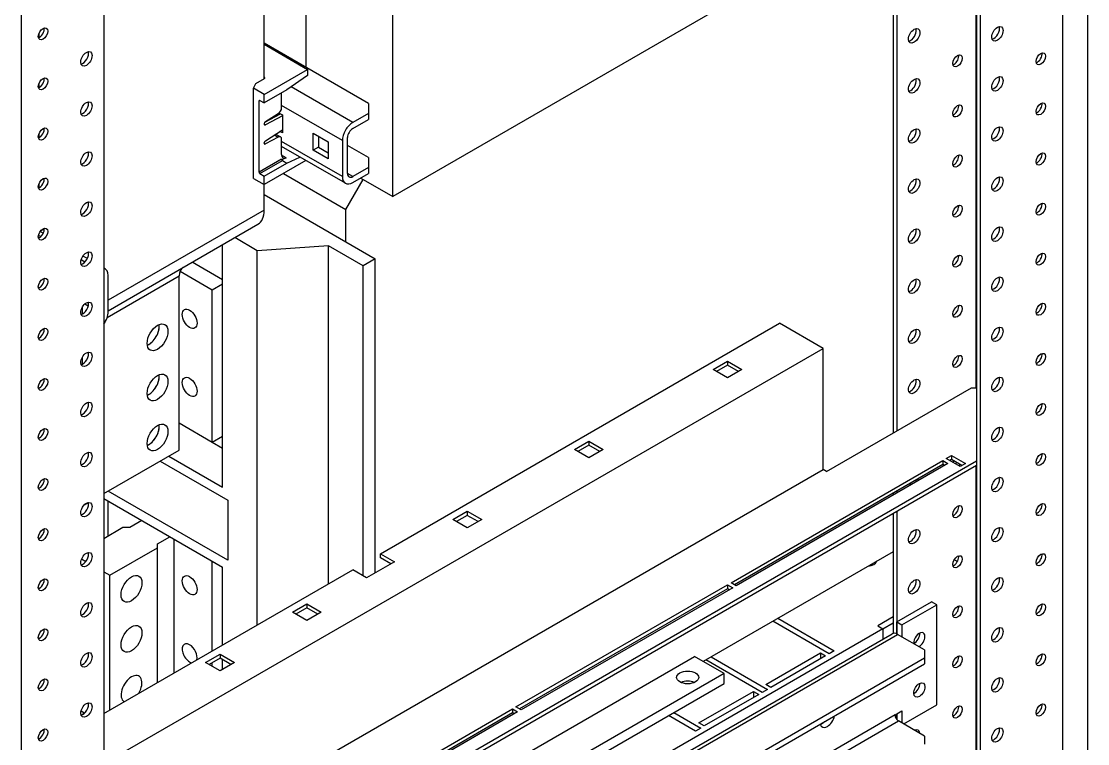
# Model space of a CAD drawing. Header units: millimetres. Extents: x -116965 to 323937, y 291661 to 566926.
# Drawn here: x -19421.4 to -19195.5, y 325195.5 to 325348.6 of the extents above; entities that cross this region are included whole.
import ezdxf

# ---------------------------------------------------------------- set-up
doc = ezdxf.new("R2010")
doc.units = ezdxf.units.MM
doc.layers.add('ALPHA', color=255, linetype='Continuous')

msp = doc.modelspace()

# ---------------------------------------------------------------- linework, layer by layer
at = {"layer": 'ALPHA'}
for p, q in [((-19200.800891, 325645.764379), (-19200.800891, 325136.270512)), ((-19219.001819, 325636.105224), (-19219.001819, 325126.611357)), ((-19218.266428, 325635.680646), (-19218.266428, 325126.186779)), ((-19219.185667, 325616.086361), (-19219.185667, 325270.861808)), ((-19235.915813, 325608.337808), (-19235.915813, 325261.733377)), ((-19236.651204, 325545.245484), (-19236.651204, 325261.308798)), ((-19403.952669, 325528.474645), (-19403.952669, 325018.980778)), ((-19421.418206, 325518.390912), (-19421.418206, 325008.897045)), ((-19369.940833, 325336.395457), (-19369.940833, 325455.977913)), ((-19195.469306, 325189.448934), (-19195.469306, 325441.22382)), ((-19361.11614, 325360.447813), (-19361.11614, 325338.794324)), ((-19269.192259, 325353.866851), (-19342.731364, 325311.409029)), ((-19342.731364, 325311.409029), (-19342.731364, 325349.833358)), ((-19417.741251, 325345.808273), (-19417.741251, 325345.09791)), ((-19347.879101, 325331.151916), (-19369.940833, 325343.889263)), ((-19369.940833, 325343.676973), (-19360.748445, 325338.369746)), ((-19369.940833, 325333.062518), (-19360.748445, 325338.369746)), ((-19360.748445, 325337.096011), (-19365.160791, 325334.013042)), ((-19360.748445, 325338.369746), (-19360.748445, 325337.096011)), ((-19417.741251, 325335.193817), (-19417.741251, 325334.483454)), ((-19372.190375, 325334.361292), (-19371.724156, 325335.365855)), ((-19371.724156, 325335.365855), (-19369.885678, 325336.4273)), ((-19372.190375, 325315.255272), (-19372.190375, 325334.361292)), ((-19369.940833, 325333.062518), (-19372.190375, 325334.361292)), ((-19365.160791, 325334.013573), (-19369.940833, 325331.253815)), ((-19369.940833, 325331.253815), (-19369.940833, 325333.062518)), ((-19366.263877, 325330.243567), (-19366.263877, 325333.376706)), ((-19365.161251, 325334.013308), (-19365.160791, 325334.013042)), ((-19365.160791, 325334.013042), (-19365.160791, 325334.013573)), ((-19351.188361, 325327.118423), (-19364.242054, 325334.654976)), ((-19371.043919, 325331.678393), (-19370.860072, 325331.784537)), ((-19371.043919, 325316.614358), (-19371.043919, 325331.678393)), ((-19370.860072, 325331.784537), (-19369.940833, 325331.253815)), ((-19353.394534, 325323.297219), (-19366.263877, 325330.727338)), ((-19347.879101, 325331.151916), (-19347.879101, 325329.029025)), ((-19369.839093, 325327.150638), (-19366.490869, 325328.94779)), ((-19366.08003, 325328.553834), (-19369.674752, 325326.624374)), ((-19369.674685, 325327.316781), (-19366.973604, 325328.985167)), ((-19368.102355, 325328.287968), (-19368.102355, 325328.082828)), ((-19367.797746, 325328.476116), (-19367.797746, 325328.246326)), ((-19366.815421, 325329.102941), (-19366.815421, 325328.773587)), ((-19366.793526, 325329.122528), (-19366.08003, 325328.710591)), ((-19366.08003, 325328.710591), (-19366.08003, 325324.889387)), ((-19347.879101, 325329.029025), (-19351.188361, 325327.118423)), ((-19347.879101, 325329.029025), (-19347.879101, 325327.75529)), ((-19369.940833, 325326.788989), (-19369.940833, 325326.844881)), ((-19369.674752, 325326.624374), (-19369.940662, 325326.777897)), ((-19351.188361, 325325.844688), (-19347.879101, 325327.75529)), ((-19417.741251, 325324.579362), (-19417.741251, 325323.868998)), ((-19369.680537, 325323.252105), (-19366.08003, 325325.564543)), ((-19366.973604, 325324.007579), (-19369.674685, 325322.557025)), ((-19367.779655, 325324.472953), (-19366.973604, 325324.007579)), ((-19367.515131, 325324.642844), (-19366.479269, 325324.044789)), ((-19366.08003, 325324.889387), (-19366.633616, 325325.209)), ((-19366.263877, 325320.309234), (-19366.263877, 325323.5687)), ((-19359.553434, 325321.2274), (-19359.553434, 325324.836315)), ((-19359.553434, 325324.836315), (-19356.428022, 325323.031857)), ((-19358.450348, 325324.199448), (-19358.450348, 325321.864267)), ((-19352.291447, 325316.291678), (-19352.291447, 325323.934086)), ((-19369.940833, 325322.721604), (-19369.940833, 325322.783892)), ((-19369.674685, 325322.557025), (-19369.940665, 325322.710588)), ((-19353.394534, 325315.654811), (-19366.263877, 325323.08493)), ((-19352.748361, 325314.226546), (-19366.263877, 325322.029733)), ((-19358.450348, 325321.864267), (-19359.553434, 325321.2274)), ((-19358.450348, 325321.864267), (-19356.428022, 325320.696677)), ((-19356.428022, 325323.031857), (-19356.428022, 325319.422943)), ((-19353.394534, 325323.297219), (-19353.394534, 325315.654811)), ((-19347.879101, 325319.688304), (-19352.291447, 325322.235773)), ((-19366.263877, 325319.374116), (-19371.043919, 325316.614358)), ((-19370.860072, 325316.295924), (-19366.08003, 325319.055682)), ((-19361.110728, 325319.054561), (-19369.940833, 325313.956498)), ((-19365.276095, 325319.612773), (-19366.257835, 325320.179581)), ((-19365.276095, 325319.612773), (-19366.207255, 325319.188177)), ((-19366.093026, 325319.063717), (-19365.160791, 325318.525491)), ((-19366.08003, 325319.055682), (-19365.160791, 325318.52496)), ((-19365.160791, 325318.525491), (-19362.38592, 325319.790794)), ((-19356.428022, 325319.422943), (-19359.553434, 325321.2274)), ((-19347.879101, 325319.688304), (-19347.879101, 325317.565413)), ((-19369.940833, 325315.765201), (-19365.160791, 325318.52496)), ((-19365.160791, 325318.52496), (-19365.160791, 325318.525491)), ((-19347.879101, 325317.565413), (-19351.188361, 325315.654811)), ((-19347.879101, 325317.565413), (-19347.879101, 325316.291678)), ((-19372.190375, 325315.255272), (-19369.940833, 325313.956498)), ((-19370.860072, 325316.295924), (-19369.940833, 325315.765201)), ((-19369.940833, 325313.956498), (-19369.940833, 325315.765201)), ((-19365.896182, 325316.291678), (-19352.659143, 325308.64927)), ((-19352.659143, 325308.64927), (-19348.982188, 325315.017944)), ((-19351.188361, 325315.654811), (-19352.291447, 325316.291678)), ((-19351.188361, 325314.381076), (-19347.879101, 325316.291678)), ((-19349.533731, 325315.336377), (-19348.982188, 325315.017944)), ((-19348.982188, 325315.017944), (-19342.731364, 325311.409029)), ((-19417.741251, 325313.964906), (-19417.741251, 325313.254543)), ((-19369.940833, 325308.512416), (-19369.940833, 325313.956498)), ((-19369.940833, 325311.833607), (-19352.659143, 325301.856019)), ((-19369.940833, 325308.512416), (-19402.996661, 325289.427625)), ((-19352.659143, 325301.856019), (-19352.659143, 325308.64927)), ((-19402.996661, 325287.229299), (-19371.287027, 325305.536864)), ((-19417.297792, 325302.91618), (-19417.780245, 325303.194724)), ((-19416.756096, 325303.658628), (-19417.408114, 325304.035071)), ((-19416.56648, 325304.51491), (-19417.295386, 325304.182539)), ((-19378.765525, 325249.845186), (-19378.765525, 325301.219151)), ((-19371.411615, 325299.945417), (-19376.191657, 325302.705175)), ((-19356.336098, 325301.006862), (-19371.411615, 325299.945417)), ((-19356.336098, 325229.359287), (-19356.336098, 325301.006862)), ((-19348.982188, 325296.76108), (-19356.336098, 325301.006862)), ((-19352.659143, 325301.856019), (-19346.408319, 325298.247104)), ((-19407.419292, 325298.268021), (-19408.360142, 325298.811222)), ((-19371.411615, 325220.655434), (-19371.411615, 325299.945417)), ((-19407.944906, 325297.516289), (-19408.748355, 325297.98016)), ((-19378.765525, 325293.789032), (-19385.200197, 325297.504092)), ((-19346.408319, 325298.247104), (-19348.982188, 325296.76108)), ((-19348.982188, 325231.0576), (-19348.982188, 325296.76108)), ((-19346.408319, 325231.694467), (-19346.408319, 325298.247104)), ((-19403.642834, 325296.087682), (-19403.952669, 325296.266566)), ((-19403.215725, 325285.783826), (-19387.957914, 325294.592928)), ((-19402.996661, 325287.01701), (-19402.996661, 325294.659418)), ((-19387.957914, 325257.699884), (-19387.957914, 325294.592928)), ((-19387.786005, 325295.600383), (-19380.971699, 325291.666141)), ((-19380.971699, 325291.666141), (-19378.765525, 325292.939876)), ((-19380.971699, 325259.398196), (-19380.971699, 325291.666141)), ((-19408.548863, 325287.877484), (-19408.548863, 325286.481486)), ((-19407.227292, 325288.185831), (-19407.995187, 325288.629176)), ((-19345.305232, 325235.727961), (-19260.735261, 325284.554456)), ((-19251.542873, 325279.247228), (-19260.735261, 325284.554456)), ((-19403.952669, 325191.253392), (-19251.542873, 325279.247228)), ((-19251.542873, 325253.560246), (-19251.542873, 325279.247228)), ((-19408.548863, 325277.263028), (-19408.548863, 325275.86703)), ((-19274.818, 325274.789157), (-19271.766127, 325276.551157)), ((-19271.766127, 325276.551157), (-19271.766127, 325275.702)), ((-19271.766127, 325276.551157), (-19268.714254, 325274.789157)), ((-19271.766127, 325273.027157), (-19274.818, 325274.789157)), ((-19271.766127, 325275.702), (-19274.082609, 325274.364579)), ((-19269.449645, 325274.364579), (-19271.766127, 325275.702)), ((-19268.714254, 325274.789157), (-19271.766127, 325273.027157)), ((-19250.807482, 325253.135668), (-19220.104906, 325270.861808)), ((-19220.104906, 325270.861808), (-19219.001819, 325270.861808)), ((-19387.957914, 325263.43169), (-19380.971699, 325259.398196)), ((-19380.971699, 325259.398196), (-19378.765525, 325260.671931)), ((-19380.971699, 325259.398196), (-19378.765525, 325258.124462)), ((-19304.233642, 325257.806028), (-19301.181769, 325259.568028)), ((-19301.181769, 325258.718871), (-19303.498251, 325257.38145)), ((-19301.181769, 325259.568028), (-19301.181769, 325258.718871)), ((-19301.181769, 325259.568028), (-19298.129896, 325257.806028)), ((-19298.865288, 325257.38145), (-19301.181769, 325258.718871)), ((-19403.952669, 325248.465307), (-19387.957914, 325257.699884)), ((-19390.164087, 325256.426149), (-19378.765525, 325249.845186)), ((-19301.181769, 325256.044028), (-19304.233642, 325257.806028)), ((-19298.129896, 325257.806028), (-19301.181769, 325256.044028)), ((-19225.436491, 325255.895426), (-19224.333404, 325256.532293)), ((-19222.494927, 325254.197113), (-19225.436491, 325255.895426)), ((-19224.333404, 325256.532293), (-19224.333404, 325255.683137)), ((-19224.333404, 325256.532293), (-19221.39184, 325254.833981)), ((-19219.001819, 325255.364703), (-19403.952669, 325148.58328)), ((-19403.952669, 325147.734124), (-19219.001819, 325254.515547)), ((-19403.952669, 325165.566409), (-19251.542873, 325253.560246)), ((-19392.002564, 325255.364703), (-19377.662439, 325247.085428)), ((-19271.030736, 325229.571576), (-19226.171882, 325255.470848)), ((-19226.171882, 325254.621691), (-19270.295345, 325229.146998)), ((-19225.068795, 325254.833981), (-19269.92765, 325228.934709)), ((-19250.807482, 325253.135668), (-19251.542873, 325253.560246)), ((-19226.171882, 325255.470848), (-19226.171882, 325254.621691)), ((-19226.171882, 325255.470848), (-19225.068795, 325254.833981)), ((-19225.804186, 325254.409402), (-19226.171882, 325254.621691)), ((-19224.333404, 325255.683137), (-19224.7011, 325255.470848)), ((-19222.127231, 325254.409402), (-19224.333404, 325255.683137)), ((-19221.39184, 325254.833981), (-19222.494927, 325254.197113)), ((-19219.185667, 325254.409402), (-19219.185667, 325146.035811)), ((-19377.662439, 325234.348081), (-19403.03343, 325248.99603)), ((-19235.915813, 325248.99603), (-19235.915813, 325248.571452)), ((-19403.952669, 325247.403862), (-19378.765525, 325232.862058)), ((-19403.03343, 325239.44302), (-19403.03343, 325246.873139)), ((-19377.662439, 325247.085428), (-19377.662439, 325234.348081)), ((-19236.651204, 325248.571452), (-19236.651204, 325248.146874)), ((-19408.089244, 325246.077055), (-19407.22798, 325246.574306)), ((-19329.972329, 325242.94579), (-19326.920456, 325244.70779)), ((-19326.920456, 325244.70779), (-19326.920456, 325243.858633)), ((-19326.920456, 325244.70779), (-19323.868583, 325242.94579)), ((-19235.915813, 325244.750248), (-19235.915813, 325218.733001)), ((-19395.863367, 325242.733501), (-19398.437236, 325241.247477)), ((-19326.920456, 325241.183791), (-19329.972329, 325242.94579)), ((-19326.920456, 325243.858633), (-19329.236938, 325242.521212)), ((-19324.603974, 325242.521212), (-19326.920456, 325243.858633)), ((-19323.868583, 325242.94579), (-19326.920456, 325241.183791)), ((-19236.651204, 325244.32567), (-19236.651204, 325218.847434)), ((-19399.908018, 325241.247477), (-19403.952669, 325238.912297)), ((-19398.437236, 325241.247477), (-19399.908018, 325241.247477)), ((-19392.554108, 325237.850852), (-19389.980239, 325239.336875)), ((-19392.554108, 325237.001695), (-19392.554108, 325237.850852)), ((-19389.061, 325210.465556), (-19389.061, 325238.806153)), ((-19402.665735, 325231.163745), (-19392.554108, 325237.001695)), ((-19392.554108, 325208.44881), (-19392.554108, 325237.001695)), ((-19345.305232, 325234.878804), (-19345.305232, 325235.727961)), ((-19345.305232, 325235.727961), (-19342.363668, 325234.029648)), ((-19236.651204, 325236.152539), (-19276.913865, 325212.906881)), ((-19408.638229, 325234.611966), (-19407.724105, 325234.084196)), ((-19380.971699, 325215.135917), (-19380.971699, 325234.135792)), ((-19342.363668, 325234.029648), (-19348.246797, 325230.633022)), ((-19343.099059, 325233.605069), (-19345.305232, 325234.878804)), ((-19223.079861, 325234.048926), (-19223.74847, 325234.434948)), ((-19403.952669, 325201.867847), (-19351.188361, 325232.331335)), ((-19403.952669, 325231.906757), (-19402.665735, 325231.163745)), ((-19402.665735, 325202.610859), (-19402.665735, 325231.163745)), ((-19378.765525, 325216.409651), (-19378.765525, 325232.862058)), ((-19348.246797, 325230.633022), (-19351.188361, 325232.331335)), ((-19316.624981, 325203.247727), (-19271.766127, 325229.146998)), ((-19271.766127, 325229.146998), (-19271.766127, 325228.297842)), ((-19271.766127, 325229.146998), (-19270.663041, 325228.510131)), ((-19269.92765, 325228.934709), (-19271.030736, 325229.571576)), ((-19271.766127, 325228.297842), (-19315.88959, 325202.823148)), ((-19270.663041, 325228.510131), (-19315.521895, 325202.610859)), ((-19271.398432, 325228.085553), (-19271.766127, 325228.297842)), ((-19363.984165, 325223.309048), (-19360.932292, 325225.071047)), ((-19360.932292, 325224.221891), (-19363.248774, 325222.884469)), ((-19360.932292, 325225.071047), (-19360.932292, 325224.221891)), ((-19360.932292, 325225.071047), (-19357.880419, 325223.309048)), ((-19358.615811, 325222.884469), (-19360.932292, 325224.221891)), ((-19235.915813, 325221.292301), (-19228.561903, 325225.538083)), ((-19234.812727, 325220.655434), (-19227.458816, 325224.901216)), ((-19227.458816, 325224.901216), (-19228.561903, 325225.538083)), ((-19227.458816, 325203.672305), (-19227.458816, 325224.901216)), ((-19360.932292, 325221.547048), (-19363.984165, 325223.309048)), ((-19357.880419, 325223.309048), (-19360.932292, 325221.547048)), ((-19261.102957, 325222.035313), (-19249.152852, 325215.135917)), ((-19236.651204, 325222.353747), (-19239.960464, 325220.443145)), ((-19238.857378, 325219.806277), (-19326.920456, 325168.963035)), ((-19250.255939, 325214.499049), (-19262.206044, 325221.398446)), ((-19239.960464, 325220.443145), (-19238.857378, 325219.806277)), ((-19238.857378, 325219.806277), (-19236.651204, 325221.080012)), ((-19238.857378, 325219.806277), (-19238.857378, 325217.625627)), ((-19235.915813, 325218.733001), (-19235.915813, 325221.292301)), ((-19235.915813, 325221.292301), (-19234.812727, 325220.655434)), ((-19234.812727, 325220.655434), (-19234.812727, 325218.107964)), ((-19403.952669, 325122.307816), (-19236.901966, 325218.754585)), ((-19403.952669, 325121.516419), (-19235.731966, 325218.638687)), ((-19230.032685, 325215.348206), (-19235.731966, 325218.638687)), ((-19249.152852, 325215.135917), (-19250.255939, 325214.499049)), ((-19230.032685, 325215.348206), (-19230.032685, 325213.649893)), ((-19403.952669, 325113.237143), (-19230.032685, 325213.649893)), ((-19382.368942, 325212.694592), (-19379.317069, 325214.456592)), ((-19379.317069, 325213.607435), (-19381.63355, 325212.270014)), ((-19379.317069, 325214.456592), (-19379.317069, 325213.607435)), ((-19379.317069, 325214.456592), (-19376.265196, 325212.694592)), ((-19377.000587, 325212.270014), (-19379.317069, 325213.607435)), ((-19378.765525, 325211.251026), (-19378.765525, 325213.289001)), ((-19328.391238, 325185.309297), (-19278.752342, 325213.968327)), ((-19272.501518, 325210.359412), (-19278.752342, 325213.968327)), ((-19264.412217, 325206.325919), (-19276.362321, 325213.225315)), ((-19275.259235, 325213.862182), (-19263.30913, 325206.962786)), ((-19263.676826, 325208.024232), (-19252.094417, 325214.711339)), ((-19250.99133, 325214.074471), (-19262.573739, 325207.387364)), ((-19252.094417, 325214.711339), (-19252.094417, 325213.437604)), ((-19252.094417, 325214.711339), (-19250.99133, 325214.074471)), ((-19230.032685, 325213.649893), (-19230.032685, 325212.376158)), ((-19403.952669, 325111.963409), (-19230.032685, 325212.376158)), ((-19379.317069, 325210.932592), (-19382.368942, 325212.694592)), ((-19380.971699, 325211.887893), (-19380.971699, 325212.652134)), ((-19376.265196, 325212.694592), (-19379.317069, 325210.932592)), ((-19272.501518, 325210.359412), (-19322.140414, 325181.700382)), ((-19272.501518, 325208.236521), (-19272.501518, 325210.359412)), ((-19322.140414, 325179.577491), (-19272.501518, 325208.236521)), ((-19277.833103, 325199.851101), (-19266.250694, 325206.538208)), ((-19266.250694, 325206.538208), (-19266.250694, 325205.264473)), ((-19266.250694, 325206.538208), (-19265.147608, 325205.90134)), ((-19263.30913, 325206.962786), (-19264.412217, 325206.325919)), ((-19262.573739, 325207.387364), (-19263.676826, 325208.024232)), ((-19265.147608, 325205.90134), (-19276.730017, 325199.214233)), ((-19408.76666, 325201.529813), (-19407.99732, 325201.973992)), ((-19408.758125, 325202.413243), (-19407.971905, 325201.959319)), ((-19408.732711, 325201.549414), (-19408.684203, 325201.521408)), ((-19236.283509, 325201.549414), (-19403.952669, 325104.745579)), ((-19362.219227, 325176.923877), (-19317.360372, 325202.823148)), ((-19317.360372, 325201.973992), (-19361.483836, 325176.499299)), ((-19316.257286, 325202.186281), (-19361.11614, 325176.287009)), ((-19317.360372, 325202.823148), (-19317.360372, 325201.973992)), ((-19317.360372, 325202.823148), (-19316.257286, 325202.186281)), ((-19316.992677, 325201.761703), (-19317.360372, 325201.973992)), ((-19315.521895, 325202.610859), (-19316.624981, 325203.247727)), ((-19283.164689, 325202.080136), (-19277.465408, 325198.789655)), ((-19236.283509, 325201.549414), (-19234.812727, 325202.39857)), ((-19235.915813, 325200.601733), (-19235.915813, 325201.761703)), ((-19235.915813, 325201.761703), (-19235.915813, 325200.601733)), ((-19234.812727, 325202.39857), (-19234.812727, 325199.851101)), ((-19234.445031, 325199.638812), (-19227.458816, 325203.672305)), ((-19403.952669, 325103.047266), (-19235.548118, 325200.275679)), ((-19278.568494, 325198.152788), (-19284.267775, 325201.443269)), ((-19276.730017, 325199.214233), (-19277.833103, 325199.851101)), ((-19230.032685, 325197.091342), (-19235.548118, 325200.275679)), ((-19416.567167, 325198.217942), (-19416.89301, 325198.406067)), ((-19277.465408, 325198.789655), (-19278.568494, 325198.152788)), ((-19230.032685, 325197.091342), (-19230.032685, 325195.393029))]:
    msp.add_line(p, q, dxfattribs=at)
for centre, major_axis, start_param, end_param in [((-19416.822012, 325345.906009), (0.702, 1.2159), 2.3561944902, 8.6393797974), ((-19417.557403, 325346.330587), (0.702, 1.2159), 3.692878252, 5.7318997087), ((-19232.238858, 325345.481431), (0.845, 1.463583), 2.3561944902, 8.6393797974), ((-19232.974249, 325345.906009), (0.845, 1.463583), 3.926990817, 5.8329886172), ((-19214.589473, 325345.906009), (0.845, 1.463583), 2.3561944902, 8.6393797974), ((-19215.324864, 325346.330587), (0.845, 1.463583), 3.5917893435, 5.8329886172), ((-19232.974249, 325345.906009), (0.845, 1.463583), 3.5917893435, 3.926990817), ((-19407.629624, 325340.598781), (0.845, 1.463583), 2.3561944902, 8.6393797974), ((-19408.365015, 325341.02336), (0.845, 1.463583), 3.5917893435, 5.8329886172), ((-19223.04647, 325340.174203), (0.702, 1.2159), 2.3561944902, 8.6393797974), ((-19205.397085, 325340.598781), (0.702, 1.2159), 2.3561944902, 8.6393797974), ((-19206.132476, 325341.02336), (0.702, 1.2159), 3.692878252, 5.7318997087), ((-19223.781861, 325340.598781), (0.702, 1.2159), 3.692878252, 3.926990817), ((-19223.781861, 325340.598781), (0.702, 1.2159), 3.926990817, 5.7318997087), ((-19214.589473, 325335.291554), (0.845, 1.463583), 2.3561944902, 8.6393797974), ((-19416.822012, 325335.291554), (0.702, 1.2159), 2.3561944902, 8.6393797974), ((-19417.557403, 325335.716132), (0.702, 1.2159), 3.692878252, 5.7318997087), ((-19370.069526, 325336.533445), (-0.26, 0), 2.3561944902, 4.1945832121), ((-19232.238858, 325334.866975), (0.845, 1.463583), 2.3561944902, 8.6393797974), ((-19232.974249, 325335.291554), (0.845, 1.463583), 3.926990817, 5.8329886172), ((-19215.324864, 325335.716132), (0.845, 1.463583), 3.5917893435, 5.8329886172), ((-19232.974249, 325335.291554), (0.845, 1.463583), 3.5917893435, 3.926990817), ((-19407.629624, 325329.984326), (0.845, 1.463583), 2.3561944902, 8.6393797974), ((-19408.365015, 325330.408904), (0.845, 1.463583), 3.5917893435, 5.8329886172), ((-19370.860072, 325331.572248), (-0.13, 0.225167), 5.4977871438, 7.0685834706), ((-19223.04647, 325329.559748), (0.702, 1.2159), 2.3561944902, 8.6393797974), ((-19223.781861, 325329.984326), (0.702, 1.2159), 3.926990817, 5.7318997087), ((-19205.397085, 325329.984326), (0.702, 1.2159), 2.3561944902, 8.6393797974), ((-19206.132476, 325330.408904), (0.702, 1.2159), 3.692878252, 5.7318997087), ((-19366.999269, 325329.818989), (0.52, 0.900666), 3.961897402, 5.4977871438), ((-19223.781861, 325329.984326), (0.702, 1.2159), 3.692878252, 3.926990817), ((-19416.822012, 325324.677098), (0.702, 1.2159), 2.3561944902, 8.6393797974), ((-19417.557403, 325325.101676), (0.702, 1.2159), 3.692878252, 5.7318997087), ((-19369.665061, 325327.004098), (0.195, 0.33775), 0.8203047484, 2.3561944902), ((-19369.665061, 325326.948206), (0.195, 0.33775), 2.3561944902, 3.891842637), ((-19351.188361, 325324.570954), (1.56, 2.701999), 0.7853981634, 2.3561944902), ((-19351.188361, 325324.570954), (0.78, 1.351), 0.7853981634, 2.3561944902), ((-19232.238858, 325324.25252), (0.845, 1.463583), 2.3561944902, 8.6393797974), ((-19232.974249, 325324.677098), (0.845, 1.463583), 3.926990817, 5.8329886172), ((-19214.589473, 325324.677098), (0.845, 1.463583), 2.3561944902, 8.6393797974), ((-19215.324864, 325325.101676), (0.845, 1.463583), 3.5917893435, 5.8329886172), ((-19366.999269, 325323.144122), (0.52, 0.900666), 5.4977871438, 7.0336768855), ((-19369.665061, 325322.943109), (0.195, 0.33775), 0.8415466072, 2.3561944902), ((-19369.665061, 325322.880821), (0.195, 0.33775), 2.3561944902, 3.8920842319), ((-19232.974249, 325324.677098), (0.845, 1.463583), 3.5917893435, 3.926990817), ((-19407.629624, 325319.36987), (0.845, 1.463583), 2.3561944902, 8.6393797974), ((-19408.365015, 325319.794449), (0.845, 1.463583), 3.5917893435, 5.8329886172), ((-19365.160791, 325320.946101), (0.78, 1.351), 2.3561944902, 3.8222710619), ((-19366.08003, 325319.267972), (-0.13, 0.225167), 0.7853981634, 2.2854457784), ((-19366.08003, 325319.267972), (-0.13, 0.225167), 2.2854457784, 2.3561944902), ((-19223.04647, 325318.945292), (0.702, 1.2159), 2.3561944902, 8.6393797974), ((-19223.781861, 325319.36987), (0.702, 1.2159), 3.926990817, 5.7318997087), ((-19205.397085, 325319.36987), (0.702, 1.2159), 2.3561944902, 8.6393797974), ((-19206.132476, 325319.794449), (0.702, 1.2159), 3.692878252, 5.7318997087), ((-19223.781861, 325319.36987), (0.702, 1.2159), 3.692878252, 3.926990817), ((-19416.822012, 325314.062643), (0.702, 1.2159), 2.3561944902, 8.6393797974), ((-19417.557403, 325314.487221), (0.702, 1.2159), 3.692878252, 5.7318997087), ((-19370.860072, 325316.508213), (-0.13, 0.225167), 0.7853981634, 2.3561944902), ((-19351.188361, 325316.928546), (1.56, 2.701999), 2.3561944902, 3.926990817), ((-19351.188361, 325316.928546), (0.78, 1.351), 2.3561944902, 3.926990817), ((-19232.238858, 325313.638064), (0.845, 1.463583), 2.3561944902, 8.6393797974), ((-19232.974249, 325314.062643), (0.845, 1.463583), 3.926990817, 5.8329886172), ((-19214.589473, 325314.062643), (0.845, 1.463583), 2.3561944902, 8.6393797974), ((-19215.324864, 325314.487221), (0.845, 1.463583), 3.5917893435, 5.8329886172), ((-19232.974249, 325314.062643), (0.845, 1.463583), 3.5917893435, 3.926990817), ((-19407.629624, 325308.755415), (0.845, 1.463583), 2.3561944902, 8.6393797974), ((-19408.365015, 325309.179993), (0.845, 1.463583), 3.5917893435, 5.8329886172), ((-19205.397085, 325308.755415), (0.702, 1.2159), 2.3561944902, 8.6393797974), ((-19206.132476, 325309.179993), (0.702, 1.2159), 3.692878252, 5.7318997087), ((-19374.537027, 325311.16603), (-3.25, 5.629165), 3.1415926536, 3.926990817), ((-19223.04647, 325308.330837), (0.702, 1.2159), 2.3561944902, 8.6393797974), ((-19223.781861, 325308.755415), (0.702, 1.2159), 3.926990817, 5.7318997087), ((-19223.781861, 325308.755415), (0.702, 1.2159), 3.692878252, 3.926990817), ((-19416.822012, 325303.448187), (0.702, 1.2159), 2.3561944902, 8.6393797974), ((-19417.557403, 325303.872765), (0.702, 1.2159), 3.692878252, 5.7318997087), ((-19232.238858, 325303.023609), (0.845, 1.463583), 2.3561944902, 8.6393797974), ((-19232.974249, 325303.448187), (0.845, 1.463583), 3.926990817, 5.8329886172), ((-19214.589473, 325303.448187), (0.845, 1.463583), 2.3561944902, 8.6393797974), ((-19215.324864, 325303.872765), (0.845, 1.463583), 3.5917893435, 5.8329886172), ((-19232.974249, 325303.448187), (0.845, 1.463583), 3.5917893435, 3.926990817), ((-19407.629624, 325298.140959), (0.845, 1.463583), 2.3561944902, 8.6393797974), ((-19408.365015, 325298.565537), (0.845, 1.463583), 3.5917893435, 5.8329886172), ((-19223.04647, 325297.716381), (0.702, 1.2159), 2.3561944902, 8.6393797974), ((-19223.781861, 325298.140959), (0.702, 1.2159), 3.926990817, 5.7318997087), ((-19205.397085, 325298.140959), (0.702, 1.2159), 2.3561944902, 8.6393797974), ((-19206.132476, 325298.565537), (0.702, 1.2159), 3.692878252, 5.7318997087), ((-19385.200197, 325293.00076), (-1.95, 3.377499), 0, 0.7853981634), ((-19223.781861, 325298.140959), (0.702, 1.2159), 3.692878252, 3.926990817), ((-19416.822012, 325292.833731), (0.702, 1.2159), 2.3561944902, 8.6393797974), ((-19405.202834, 325293.385683), (1.56, 2.701999), 5.4977871438, 6.4661288372), ((-19232.238858, 325292.409153), (0.845, 1.463583), 2.3561944902, 8.6393797974), ((-19214.589473, 325292.833731), (0.845, 1.463583), 2.3561944902, 8.6393797974), ((-19215.324864, 325293.25831), (0.845, 1.463583), 3.5917893435, 5.8329886172), ((-19417.557403, 325293.25831), (0.702, 1.2159), 3.692878252, 5.7318997087), ((-19232.974249, 325292.833731), (0.845, 1.463583), 3.926990817, 5.8329886172), ((-19232.974249, 325292.833731), (0.845, 1.463583), 3.5917893435, 3.926990817), ((-19407.629624, 325287.526504), (0.845, 1.463583), 2.3561944902, 8.6393797974), ((-19408.365015, 325287.951082), (0.845, 1.463583), 3.5917893435, 5.8329886172), ((-19385.75174, 325285.509757), (-1.118, 1.936433), 0.7853981634, 7.0685834706), ((-19223.04647, 325287.101925), (0.702, 1.2159), 2.3561944902, 8.6393797974), ((-19223.781861, 325287.526504), (0.702, 1.2159), 3.926990817, 5.7318997087), ((-19205.397085, 325287.526504), (0.702, 1.2159), 2.3561944902, 8.6393797974), ((-19206.132476, 325287.951082), (0.702, 1.2159), 3.692878252, 5.7318997087), ((-19405.202834, 325285.743275), (1.56, 2.701999), 4.5294454504, 5.4977871438), ((-19223.781861, 325287.526504), (0.702, 1.2159), 3.692878252, 3.926990817), ((-19416.822012, 325282.219276), (0.702, 1.2159), 2.3561944902, 8.6393797974), ((-19417.557403, 325282.643854), (0.702, 1.2159), 3.692878252, 5.7318997087), ((-19392.554108, 325281.582409), (1.56, 2.701999), 2.3561944902, 8.6393797974), ((-19394.392585, 325282.643854), (1.56, 2.701999), 3.7717298997, 5.6530480611), ((-19394.392585, 325282.643854), (1.56, 2.701999), 3.926990817, 5.6530480611), ((-19232.238858, 325281.794698), (0.845, 1.463583), 2.3561944902, 8.6393797974), ((-19232.974249, 325282.219276), (0.845, 1.463583), 3.926990817, 5.8329886172), ((-19214.589473, 325282.219276), (0.845, 1.463583), 2.3561944902, 8.6393797974), ((-19215.324864, 325282.643854), (0.845, 1.463583), 3.5917893435, 5.8329886172), ((-19232.974249, 325282.219276), (0.845, 1.463583), 3.5917893435, 3.926990817), ((-19407.629624, 325276.912048), (0.845, 1.463583), 2.3561944902, 8.6393797974), ((-19408.365015, 325277.336626), (0.845, 1.463583), 3.5917893435, 5.8329886172), ((-19394.392585, 325282.643854), (1.56, 2.701999), 3.7717298997, 3.926990817), ((-19205.397085, 325276.912048), (0.702, 1.2159), 2.3561944902, 8.6393797974), ((-19223.04647, 325276.48747), (0.702, 1.2159), 2.3561944902, 8.6393797974), ((-19223.781861, 325276.912048), (0.702, 1.2159), 3.926990817, 5.7318997087), ((-19206.132476, 325277.336626), (0.702, 1.2159), 3.692878252, 5.7318997087), ((-19392.554108, 325270.967953), (1.56, 2.701999), 2.3561944902, 8.6393797974), ((-19223.781861, 325276.912048), (0.702, 1.2159), 3.692878252, 3.926990817), ((-19416.822012, 325271.60482), (0.702, 1.2159), 2.3561944902, 8.6393797974), ((-19417.557403, 325272.029399), (0.702, 1.2159), 3.692878252, 5.7318997087), ((-19394.392585, 325272.029399), (1.56, 2.701999), 3.7717298997, 5.6530480611), ((-19394.392585, 325272.029399), (1.56, 2.701999), 3.926990817, 5.6530480611), ((-19385.75174, 325271.074098), (-1.118, 1.936433), 0.7853981634, 7.0685834706), ((-19232.238858, 325271.180242), (0.845, 1.463583), 2.3561944902, 8.6393797974), ((-19232.974249, 325271.60482), (0.845, 1.463583), 3.926990817, 5.8329886172), ((-19214.589473, 325271.60482), (0.845, 1.463583), 2.3561944902, 8.6393797974), ((-19215.324864, 325272.029399), (0.845, 1.463583), 3.5917893435, 5.8329886172), ((-19394.392585, 325272.029399), (1.56, 2.701999), 3.7717298997, 3.926990817), ((-19232.974249, 325271.60482), (0.845, 1.463583), 3.5917893435, 3.926990817), ((-19407.629624, 325266.297593), (0.845, 1.463583), 2.3561944902, 8.6393797974), ((-19408.365015, 325266.722171), (0.845, 1.463583), 3.5917893435, 5.8329886172), ((-19205.397085, 325266.297593), (0.702, 1.2159), 2.3561944902, 8.6393797974), ((-19206.132476, 325266.722171), (0.702, 1.2159), 3.692878252, 5.7318997087), ((-19392.554108, 325260.353497), (1.56, 2.701999), 2.3561944902, 8.6393797974), ((-19394.392585, 325261.414943), (1.56, 2.701999), 3.7717298997, 5.6530480611), ((-19394.392585, 325261.414943), (1.56, 2.701999), 3.926990817, 5.6530480611), ((-19214.589473, 325260.990365), (0.845, 1.463583), 2.3561944902, 8.6393797974), ((-19215.324864, 325261.414943), (0.845, 1.463583), 3.5917893435, 5.8329886172), ((-19416.822012, 325260.990365), (0.702, 1.2159), 2.3561944902, 8.6393797974), ((-19417.557403, 325261.414943), (0.702, 1.2159), 3.692878252, 5.7318997087), ((-19394.392585, 325261.414943), (1.56, 2.701999), 3.7717298997, 3.926990817), ((-19407.629624, 325255.683137), (0.845, 1.463583), 2.3561944902, 8.6393797974), ((-19408.365015, 325256.107715), (0.845, 1.463583), 3.5917893435, 5.8329886172), ((-19205.397085, 325255.683137), (0.702, 1.2159), 2.3561944902, 8.6393797974), ((-19206.132476, 325256.107715), (0.702, 1.2159), 3.692878252, 5.7318997087), ((-19223.04647, 325255.258559), (0.702, 1.2159), 1.7685003004, 2.0468890793), ((-19223.781861, 325255.683137), (0.702, 1.2159), 4.2362962279, 4.5146850068), ((-19223.04647, 325255.258559), (0.702, 1.2159), 4.2362962279, 4.5146850068), ((-19416.822012, 325250.375909), (0.702, 1.2159), 2.3561944902, 8.6393797974), ((-19417.557403, 325250.800487), (0.702, 1.2159), 3.692878252, 5.7318997087), ((-19232.974249, 325250.375909), (0.845, 1.463583), 5.4207880031, 5.730655322), ((-19232.238858, 325249.951331), (0.845, 1.463583), 6.066397444, 6.5065136676), ((-19214.589473, 325250.375909), (0.845, 1.463583), 2.3561944902, 8.6393797974), ((-19215.324864, 325250.800487), (0.845, 1.463583), 3.5917893435, 5.8329886172), ((-19232.238858, 325249.951331), (0.845, 1.463583), 1.3474679664, 1.7875841899), ((-19407.629624, 325245.068681), (0.845, 1.463583), 2.3561944902, 8.6393797974), ((-19408.365015, 325245.49326), (0.845, 1.463583), 3.5917893435, 5.8329886172), ((-19223.04647, 325244.644103), (0.702, 1.2159), 2.3561944902, 8.6393797974), ((-19223.781861, 325245.068681), (0.702, 1.2159), 3.926990817, 5.7318997087), ((-19205.397085, 325245.068681), (0.702, 1.2159), 2.3561944902, 8.6393797974), ((-19206.132476, 325245.49326), (0.702, 1.2159), 3.692878252, 5.7318997087), ((-19223.781861, 325245.068681), (0.702, 1.2159), 3.692878252, 3.926990817), ((-19416.822012, 325239.761454), (0.702, 1.2159), 2.3561944902, 8.6393797974), ((-19417.557403, 325240.186032), (0.702, 1.2159), 3.692878252, 5.7318997087), ((-19232.238858, 325239.336875), (0.845, 1.463583), 2.3561944902, 8.6393797974), ((-19232.974249, 325239.761454), (0.845, 1.463583), 3.926990817, 5.8329886172), ((-19214.589473, 325239.761454), (0.845, 1.463583), 2.3561944902, 8.6393797974), ((-19215.324864, 325240.186032), (0.845, 1.463583), 3.5917893435, 5.8329886172), ((-19232.974249, 325239.761454), (0.845, 1.463583), 3.5917893435, 3.926990817), ((-19407.629624, 325234.454226), (0.845, 1.463583), 2.3561944902, 8.6393797974), ((-19408.365015, 325234.878804), (0.845, 1.463583), 3.5917893435, 5.8329886172), ((-19223.04647, 325234.029648), (0.702, 1.2159), 2.3561944902, 8.6393797974), ((-19205.397085, 325234.454226), (0.702, 1.2159), 2.3561944902, 8.6393797974), ((-19206.132476, 325234.878804), (0.702, 1.2159), 3.692878252, 5.7318997087), ((-19242.350485, 325234.348081), (-2.21, 0), 1.7530030846, 2.9593858958), ((-19242.350485, 325233.074347), (-2.21, 0), 3.6641919759, 3.809070665), ((-19223.781861, 325234.454226), (0.702, 1.2159), 3.692878252, 3.926990817), ((-19223.781861, 325234.454226), (0.702, 1.2159), 3.926990817, 5.7318997087), ((-19398.06954, 325228.297842), (1.56, 2.701999), 2.3561944902, 8.6393797974), ((-19385.75174, 325229.040854), (-1.118, 1.936433), 0.7853981634, 7.0685834706), ((-19214.589473, 325229.146998), (0.845, 1.463583), 2.3561944902, 8.6393797974), ((-19416.822012, 325229.146998), (0.702, 1.2159), 2.3561944902, 8.6393797974), ((-19417.557403, 325229.571576), (0.702, 1.2159), 3.692878252, 5.7318997087), ((-19232.238858, 325228.72242), (0.845, 1.463583), 2.3561944902, 8.6393797974), ((-19232.974249, 325229.146998), (0.845, 1.463583), 3.926990817, 5.8329886172), ((-19215.324864, 325229.571576), (0.845, 1.463583), 3.5917893435, 5.8329886172), ((-19232.974249, 325229.146998), (0.845, 1.463583), 3.5917893435, 3.926990817), ((-19407.629624, 325223.83977), (0.845, 1.463583), 2.3561944902, 8.6393797974), ((-19408.365015, 325224.264349), (0.845, 1.463583), 3.5917893435, 5.8329886172), ((-19223.04647, 325223.415192), (0.702, 1.2159), 2.3561944902, 8.6393797974), ((-19223.781861, 325223.83977), (0.702, 1.2159), 3.926990817, 5.7318997087), ((-19205.397085, 325223.83977), (0.702, 1.2159), 2.3561944902, 8.6393797974), ((-19206.132476, 325224.264349), (0.702, 1.2159), 3.692878252, 5.7318997087), ((-19223.781861, 325223.83977), (0.702, 1.2159), 3.692878252, 3.926990817), ((-19416.822012, 325218.532543), (0.702, 1.2159), 2.3561944902, 8.6393797974), ((-19417.557403, 325218.957121), (0.702, 1.2159), 3.692878252, 5.7318997087), ((-19398.06954, 325217.683386), (1.56, 2.701999), 2.3561944902, 8.6393797974), ((-19214.589473, 325218.532543), (0.845, 1.463583), 2.3561944902, 8.6393797974), ((-19215.324864, 325218.957121), (0.845, 1.463583), 3.5917893435, 5.8329886172), ((-19235.731966, 325216.728085), (-1.17, 2.026499), 5.4977871438, 6.2831853072), ((-19231.135772, 325217.471097), (0.845, 1.463583), 5.4977871438, 8.7196052385), ((-19232.238858, 325218.107964), (0.845, 1.463583), 3.8527538677, 5.5720240931), ((-19232.238858, 325218.107964), (0.845, 1.463583), 3.8527538677, 5.5720240931), ((-19231.135772, 325217.471097), (0.845, 1.463583), 3.8467653759, 5.4977871438), ((-19385.75174, 325214.605194), (-1.118, 1.936433), 5.4977871438, 8.8958094167), ((-19385.75174, 325214.605194), (-1.118, 1.936433), 3.6705611977, 5.4977871438), ((-19407.629624, 325213.225315), (0.845, 1.463583), 2.3561944902, 8.6393797974), ((-19408.365015, 325213.649893), (0.845, 1.463583), 3.5917893435, 5.8329886172), ((-19223.04647, 325212.800737), (0.702, 1.2159), 2.3561944902, 8.6393797974), ((-19223.781861, 325213.225315), (0.702, 1.2159), 3.926990817, 5.7318997087), ((-19205.397085, 325213.225315), (0.702, 1.2159), 2.3561944902, 8.6393797974), ((-19206.132476, 325213.649893), (0.702, 1.2159), 3.692878252, 5.7318997087), ((-19280.223124, 325209.510255), (-2.34, 0), 2.3561944902, 8.6393797974), ((-19223.781861, 325213.225315), (0.702, 1.2159), 3.692878252, 3.926990817), ((-19416.822012, 325207.918087), (0.702, 1.2159), 2.3561944902, 8.6393797974), ((-19417.557403, 325208.342665), (0.702, 1.2159), 3.692878252, 5.7318997087), ((-19398.06954, 325207.068931), (1.56, 2.701999), 0.7853981634, 3.1433287682), ((-19398.06954, 325207.068931), (1.56, 2.701999), 4.7106528658, 7.0685834706), ((-19280.223124, 325207.387364), (-2.34, 0), 4.0453778389, 5.3794001219), ((-19231.135772, 325206.856641), (0.845, 1.463583), 2.3561944902, 8.6393797974), ((-19232.238858, 325207.493509), (0.845, 1.463583), 3.8527538677, 5.5720240931), ((-19232.238858, 325207.493509), (0.845, 1.463583), 3.8527538677, 5.5720240931), ((-19214.589473, 325207.918087), (0.845, 1.463583), 2.3561944902, 8.6393797974), ((-19215.324864, 325208.342665), (0.845, 1.463583), 3.5917893435, 5.8329886172), ((-19407.629624, 325202.610859), (0.845, 1.463583), 2.3561944902, 8.6393797974), ((-19408.365015, 325203.035437), (0.845, 1.463583), 3.5917893435, 5.8329886172), ((-19205.397085, 325202.610859), (0.702, 1.2159), 2.3561944902, 8.6393797974), ((-19206.132476, 325203.035437), (0.702, 1.2159), 3.692878252, 5.7318997087), ((-19235.548118, 325201.124835), (-0.52, 0.900666), 0.7853981634, 2.3561944902), ((-19223.04647, 325202.186281), (0.702, 1.2159), 2.3561944902, 8.6393797974), ((-19223.781861, 325202.610859), (0.702, 1.2159), 3.926990817, 5.7318997087), ((-19250.623634, 325200.912546), (1.105, 1.913916), 2.593715661, 5.260265973), ((-19251.726721, 325201.549414), (1.105, 1.913916), 3.6641919759, 4.2716919968), ((-19223.781861, 325202.610859), (0.702, 1.2159), 3.692878252, 3.926990817), ((-19416.822012, 325197.303631), (0.702, 1.2159), 2.3561944902, 8.6393797974), ((-19417.557403, 325197.72821), (0.702, 1.2159), 3.692878252, 5.7318997087), ((-19232.238858, 325196.879053), (0.845, 1.463583), 5.5780125849, 6.9883580295), ((-19232.974249, 325197.303631), (0.845, 1.463583), 5.5780125849, 5.8329886172), ((-19214.589473, 325197.303631), (0.845, 1.463583), 2.3561944902, 8.6393797974), ((-19215.324864, 325197.72821), (0.845, 1.463583), 3.5917893435, 5.8329886172)]:
    msp.add_ellipse(centre, major_axis=major_axis, ratio=0.5773502692, start_param=start_param, end_param=end_param, dxfattribs=at)

doc.saveas('drawing.dxf')
